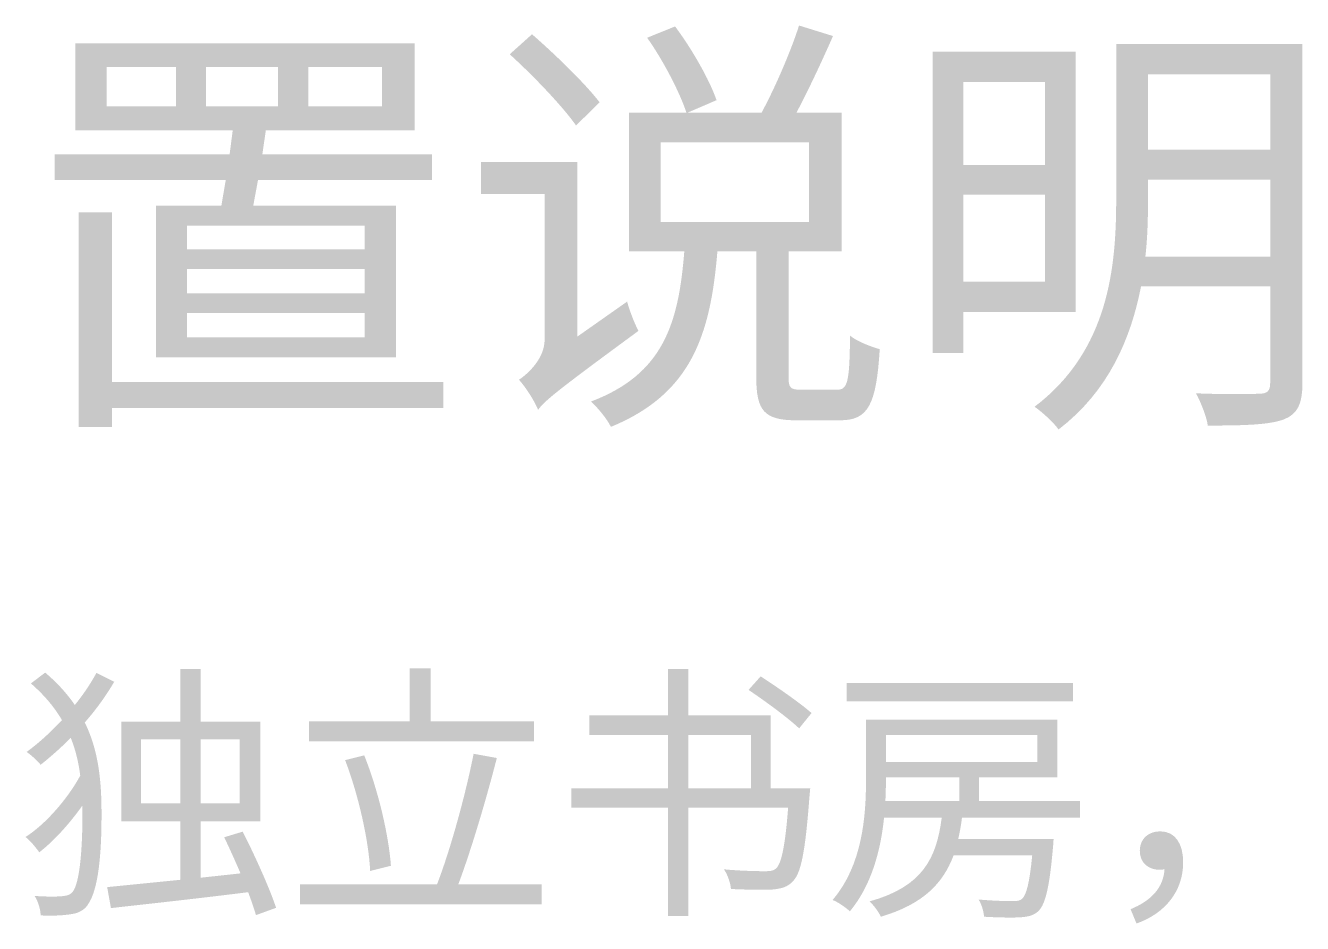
# Model space of a CAD drawing. Header units: millimetres. Extents: x -4600 to 229000, y -4300 to 19460.
# Drawn here: x 60056 to 61414, y 14964 to 15919 of the extents above; entities that cross this region are included whole.
import ezdxf

# ---------------------------------------------------------------- set-up
doc = ezdxf.new("R2010")
doc.units = ezdxf.units.MM
doc.header["$LTSCALE"] = 100
doc.layers.add('A-NOTE', color=7, linetype='Continuous', lineweight=18)

# ---------------------------------------------------------------- blocks, each defined once
blk = doc.blocks.new('A02_SHEET')
at = {"layer": 'A-NOTE'}
h = blk.add_hatch(color=256, dxfattribs=at)
edge = h.paths.add_edge_path()
edge.add_line((20697.4, 15826.4), (20697.4, 15678.9))
edge.add_line((20697.4, 15678.9), (20756.3, 15678.9))
edge.add_spline(control_points=[(20756.3, 15678.9), (20750.2, 15602.8), (20734.5, 15548.6), (20657, 15519.3)], knot_values=[0, 0, 0, 0, 1, 1, 1, 1], degree=3, periodic=0)
edge.add_spline(control_points=[(20657, 15519.3), (20664.4, 15512.8), (20674.2, 15500.8), (20678.3, 15492.4)], knot_values=[0, 0, 0, 0, 1, 1, 1, 1], degree=3, periodic=0)
edge.add_spline(control_points=[(20678.3, 15492.4), (20764.1, 15527.7), (20784.1, 15590.3), (20791.5, 15678.9)], knot_values=[0, 0, 0, 0, 1, 1, 1, 1], degree=3, periodic=0)
edge.add_line((20791.5, 15678.9), (20832.8, 15678.9))
edge.add_line((20832.8, 15678.9), (20832.8, 15545.8))
edge.add_spline(control_points=[(20832.8, 15545.8), (20832.8, 15509.6), (20841.1, 15499.4), (20875.5, 15499.4), (20882.9, 15499.4), (20915.4, 15499.4), (20921.9, 15499.4), (20951.5, 15499.4), (20960.4, 15515.2), (20964.1, 15575)], knot_values=[0, 0, 0, 0, 1, 1, 1, 2, 2, 2, 3, 3, 3, 3], degree=3, periodic=0)
edge.add_spline(control_points=[(20964.1, 15575), (20954.3, 15577.8), (20939.9, 15583.3), (20932.5, 15589.4)], knot_values=[0, 0, 0, 0, 1, 1, 1, 1], degree=3, periodic=0)
edge.add_spline(control_points=[(20932.5, 15589.4), (20932.1, 15538.8), (20929.7, 15531.9), (20918.6, 15531.9), (20912.1, 15531.9), (20885.7, 15531.9), (20880.6, 15531.9), (20869, 15531.9), (20867.1, 15533.7), (20867.1, 15546.2)], knot_values=[0, 0, 0, 0, 1, 1, 1, 2, 2, 2, 3, 3, 3, 3], degree=3, periodic=0)
edge.add_line((20867.1, 15546.2), (20867.1, 15678.9))
edge.add_line((20867.1, 15678.9), (20923.7, 15678.9))
edge.add_line((20923.7, 15678.9), (20923.7, 15826.4))
edge.add_line((20923.7, 15826.4), (20875.5, 15826.4))
edge.add_spline(control_points=[(20875.5, 15826.4), (20888.5, 15851), (20902.4, 15880.7), (20914.4, 15908)], knot_values=[0, 0, 0, 0, 1, 1, 1, 1], degree=3, periodic=0)
edge.add_line((20914.4, 15908), (20878.3, 15919.2))
edge.add_spline(control_points=[(20878.3, 15919.2), (20869.4, 15891.3), (20852.7, 15852.8), (20838.4, 15826.4)], knot_values=[0, 0, 0, 0, 1, 1, 1, 1], degree=3, periodic=0)
edge.add_line((20838.4, 15826.4), (20759.5, 15826.4))
edge.add_line((20759.5, 15826.4), (20790.6, 15839.8))
edge.add_spline(control_points=[(20790.6, 15839.8), (20783.2, 15861.2), (20764.6, 15894.1), (20746.5, 15918.2)], knot_values=[0, 0, 0, 0, 1, 1, 1, 1], degree=3, periodic=0)
edge.add_line((20746.5, 15918.2), (20716.8, 15906.2))
edge.add_spline(control_points=[(20716.8, 15906.2), (20734.5, 15881.1), (20751.6, 15847.7), (20758.6, 15826.4)], knot_values=[0, 0, 0, 0, 1, 1, 1, 1], degree=3, periodic=0)
edge.add_line((20758.6, 15826.4), (20697.4, 15826.4))
h.paths.add_polyline_path([(20731.2, 15794.9), (20888.9, 15794.9), (20888.9, 15710.4), (20731.2, 15710.4), (20731.2, 15794.9)], flags=0)
h = blk.add_hatch(color=256, dxfattribs=at)
h.paths.add_polyline_path([(20194.5, 15727.6), (20194.5, 15566.2), (20449.7, 15566.2), (20449.7, 15727.6), (20298, 15727.6), (20303.1, 15755), (20488.2, 15755), (20488.2, 15782.3), (20307.7, 15782.3), (20311.4, 15807.8), (20469.6, 15807.8), (20469.6, 15900.2), (20108.7, 15900.2), (20108.7, 15807.8), (20276.2, 15807.8), (20272.9, 15782.3), (20086.9, 15782.3), (20086.9, 15755), (20268.8, 15755), (20264.1, 15727.6), (20194.5, 15727.6)])
h.paths.add_polyline_path([(20112.4, 15720.6), (20112.4, 15492.4), (20147.7, 15492.4), (20147.7, 15512.4), (20500.2, 15512.4), (20500.2, 15540.2), (20147.7, 15540.2), (20147.7, 15720.6), (20112.4, 15720.6)], flags=0)
h.paths.add_polyline_path([(20227.5, 15613.5), (20416.3, 15613.5), (20416.3, 15587.5), (20227.5, 15587.5), (20227.5, 15613.5)], flags=0)
h.paths.add_polyline_path([(20227.5, 15660.3), (20416.3, 15660.3), (20416.3, 15634.4), (20227.5, 15634.4), (20227.5, 15660.3)], flags=0)
h.paths.add_polyline_path([(20227.5, 15706.3), (20416.3, 15706.3), (20416.3, 15681.2), (20227.5, 15681.2), (20227.5, 15706.3)], flags=0)
h.paths.add_polyline_path([(20356.4, 15875.1), (20434.8, 15875.1), (20434.8, 15833.4), (20356.4, 15833.4), (20356.4, 15875.1)], flags=0)
h.paths.add_polyline_path([(20247.9, 15875.1), (20324.4, 15875.1), (20324.4, 15833.4), (20247.9, 15833.4), (20247.9, 15875.1)], flags=0)
h.paths.add_polyline_path([(20142.1, 15875.1), (20215.9, 15875.1), (20215.9, 15833.4), (20142.1, 15833.4), (20142.1, 15875.1)], flags=0)
h = blk.add_hatch(color=256, dxfattribs=at)
edge = h.paths.add_edge_path()
edge.add_spline(control_points=[(20570.7, 15888.6), (20595.8, 15865.8), (20626.8, 15833.4), (20641.2, 15812.9)], knot_values=[0, 0, 0, 0, 1, 1, 1, 1], degree=3, periodic=0)
edge.add_line((20641.2, 15812.9), (20666.3, 15837.5))
edge.add_spline(control_points=[(20666.3, 15837.5), (20651.4, 15857), (20619.4, 15888.1), (20594.4, 15909.9)], knot_values=[0, 0, 0, 0, 1, 1, 1, 1], degree=3, periodic=0)
edge.add_line((20594.4, 15909.9), (20570.7, 15888.6))
h = blk.add_hatch(color=256, dxfattribs=at)
edge = h.paths.add_edge_path()
edge.add_line((21215.5, 15899.7), (21215.5, 15734.6))
edge.add_spline(control_points=[(21215.5, 15734.6), (21215.5, 15662.2), (21207.6, 15573.6), (21128.7, 15513.8)], knot_values=[0, 0, 0, 0, 1, 1, 1, 1], degree=3, periodic=0)
edge.add_spline(control_points=[(21128.7, 15513.8), (21136.2, 15508.7), (21149.1, 15497.1), (21154.2, 15489.6)], knot_values=[0, 0, 0, 0, 1, 1, 1, 1], degree=3, periodic=0)
edge.add_spline(control_points=[(21154.2, 15489.6), (21207.6, 15530.5), (21231.2, 15586.6), (21241.9, 15641.8)], knot_values=[0, 0, 0, 0, 1, 1, 1, 1], degree=3, periodic=0)
edge.add_line((21241.9, 15641.8), (21379.2, 15641.8))
edge.add_line((21379.2, 15641.8), (21379.2, 15538.8))
edge.add_spline(control_points=[(21379.2, 15538.8), (21379.2, 15530.5), (21376, 15527.7), (21367.6, 15527.7)], knot_values=[0, 0, 0, 0, 1, 1, 1, 1], degree=3, periodic=0)
edge.add_spline(control_points=[(21367.6, 15527.7), (21359.7, 15527.2), (21330.5, 15526.8), (21300.4, 15528.1)], knot_values=[0, 0, 0, 0, 1, 1, 1, 1], degree=3, periodic=0)
edge.add_spline(control_points=[(21300.4, 15528.1), (21305.5, 15518.4), (21311.5, 15503.6), (21312.9, 15493.8)], knot_values=[0, 0, 0, 0, 1, 1, 1, 1], degree=3, periodic=0)
edge.add_spline(control_points=[(21312.9, 15493.8), (21353.2, 15493.8), (21378.3, 15494.7), (21393.6, 15500.3), (21408.4, 15505.9), (21413.5, 15517), (21413.5, 15538.8)], knot_values=[0, 0, 0, 0, 1, 1, 1, 2, 2, 2, 2], degree=3, periodic=0)
edge.add_line((21413.5, 15538.8), (21413.5, 15899.7))
edge.add_line((21413.5, 15899.7), (21215.5, 15899.7))
edge = h.paths.add_edge_path(flags=0)
edge.add_line((21379.2, 15755.4), (21379.2, 15673.3))
edge.add_line((21379.2, 15673.3), (21246.5, 15673.3))
edge.add_spline(control_points=[(21246.5, 15673.3), (21248.9, 15694.2), (21249.3, 15715.1), (21249.3, 15734.1)], knot_values=[0, 0, 0, 0, 1, 1, 1, 1], degree=3, periodic=0)
edge.add_line((21249.3, 15734.1), (21249.3, 15755.4))
edge.add_line((21249.3, 15755.4), (21379.2, 15755.4))
h.paths.add_polyline_path([(21379.2, 15867.2), (21379.2, 15787), (21249.3, 15787), (21249.3, 15867.2), (21379.2, 15867.2)], flags=0)
h = blk.add_hatch(color=256, dxfattribs=at)
h.paths.add_polyline_path([(21020.2, 15891.3), (21020.2, 15570.8), (21053.1, 15570.8), (21053.1, 15614.4), (21172.3, 15614.4), (21172.3, 15891.3), (21020.2, 15891.3)])
h.paths.add_polyline_path([(21139.9, 15739.2), (21139.9, 15646.9), (21053.1, 15646.9), (21053.1, 15739.2), (21139.9, 15739.2)], flags=0)
h.paths.add_polyline_path([(21139.9, 15770.7), (21053.1, 15770.7), (21053.1, 15859.3), (21139.9, 15859.3), (21139.9, 15770.7)], flags=0)
h = blk.add_hatch(color=256, dxfattribs=at)
edge = h.paths.add_edge_path()
edge.add_spline(control_points=[(20600.9, 15510.5), (20607.4, 15519.8), (20620.4, 15530.5), (20707.6, 15594.5)], knot_values=[0, 0, 0, 0, 1, 1, 1, 1], degree=3, periodic=0)
edge.add_spline(control_points=[(20707.6, 15594.5), (20703.8, 15601.4), (20698.3, 15615.3), (20695.5, 15625.6)], knot_values=[0, 0, 0, 0, 1, 1, 1, 1], degree=3, periodic=0)
edge.add_line((20695.5, 15625.6), (20642.6, 15588.4))
edge.add_line((20642.6, 15588.4), (20642.6, 15774))
edge.add_line((20642.6, 15774), (20540.1, 15774))
edge.add_line((20540.1, 15774), (20540.1, 15740.1))
edge.add_line((20540.1, 15740.1), (20607.8, 15740.1))
edge.add_line((20607.8, 15740.1), (20607.8, 15585.2))
edge.add_spline(control_points=[(20607.8, 15585.2), (20607.8, 15564.8), (20589.7, 15548.6), (20580.5, 15542.5)], knot_values=[0, 0, 0, 0, 1, 1, 1, 1], degree=3, periodic=0)
edge.add_spline(control_points=[(20580.5, 15542.5), (20587.4, 15535.1), (20597.2, 15519.8), (20600.9, 15510.5)], knot_values=[0, 0, 0, 0, 1, 1, 1, 1], degree=3, periodic=0)
h = blk.add_hatch(color=256, dxfattribs=at)
edge = h.paths.add_edge_path()
edge.add_line((20157.6, 15178.9), (20157.6, 15072.9))
edge.add_line((20157.6, 15072.9), (20220.6, 15072.9))
edge.add_line((20220.6, 15072.9), (20220.6, 15010.8))
edge.add_line((20220.6, 15010.8), (20142.7, 15003))
edge.add_line((20142.7, 15003), (20146.7, 14980.7))
edge.add_spline(control_points=[(20146.7, 14980.7), (20185.1, 14985), (20240.1, 14991), (20292.6, 14997.6)], knot_values=[0, 0, 0, 0, 1, 1, 1, 1], degree=3, periodic=0)
edge.add_spline(control_points=[(20292.6, 14997.6), (20296, 14988.4), (20298.9, 14980.1), (20300.9, 14973.2)], knot_values=[0, 0, 0, 0, 1, 1, 1, 1], degree=3, periodic=0)
edge.add_line((20300.9, 14973.2), (20322.3, 14981))
edge.add_spline(control_points=[(20322.3, 14981), (20315.5, 15001.6), (20300, 15036), (20286.8, 15062)], knot_values=[0, 0, 0, 0, 1, 1, 1, 1], degree=3, periodic=0)
edge.add_line((20286.8, 15062), (20267.1, 15056))
edge.add_spline(control_points=[(20267.1, 15056), (20272.8, 15044.3), (20278.8, 15030.8), (20284.5, 15017.6)], knot_values=[0, 0, 0, 0, 1, 1, 1, 1], degree=3, periodic=0)
edge.add_line((20284.5, 15017.6), (20242.1, 15013))
edge.add_line((20242.1, 15013), (20242.1, 15072.9))
edge.add_line((20242.1, 15072.9), (20305.4, 15072.9))
edge.add_line((20305.4, 15072.9), (20305.4, 15178.9))
edge.add_line((20305.4, 15178.9), (20242.1, 15178.9))
edge.add_line((20242.1, 15178.9), (20242.1, 15235.1))
edge.add_line((20242.1, 15235.1), (20220.6, 15235.1))
edge.add_line((20220.6, 15235.1), (20220.6, 15178.9))
edge.add_line((20220.6, 15178.9), (20157.6, 15178.9))
h.paths.add_polyline_path([(20178.8, 15160), (20220.6, 15160), (20220.6, 15092.1), (20178.8, 15092.1), (20178.8, 15160)], flags=0)
h.paths.add_polyline_path([(20242.1, 15160), (20283.4, 15160), (20283.4, 15092.1), (20242.1, 15092.1), (20242.1, 15160)], flags=0)
for points in [[(20464.2, 15235.7), (20464.2, 15179.2), (20357.3, 15179.2), (20357.3, 15158), (20596.5, 15158), (20596.5, 15179.2), (20486.5, 15179.2), (20486.5, 15235.7), (20464.2, 15235.7)], [(20928.9, 15220.2), (20928.9, 15200.7), (21169.5, 15200.7), (21169.5, 15220.2), (20928.9, 15220.2)]]:
    blk.add_hatch(color=256, dxfattribs=at).paths.add_polyline_path(points)
h = blk.add_hatch(color=256, dxfattribs=at)
edge = h.paths.add_edge_path()
edge.add_line((20655.3, 15185.5), (20655.3, 15164.6))
edge.add_line((20655.3, 15164.6), (20738.9, 15164.6))
edge.add_line((20738.9, 15164.6), (20738.9, 15108.2))
edge.add_line((20738.9, 15108.2), (20636.3, 15108.2))
edge.add_line((20636.3, 15108.2), (20636.3, 15087.5))
edge.add_line((20636.3, 15087.5), (20738.9, 15087.5))
edge.add_line((20738.9, 15087.5), (20738.9, 14972.4))
edge.add_line((20738.9, 14972.4), (20760.7, 14972.4))
edge.add_line((20760.7, 14972.4), (20760.7, 15087.5))
edge.add_line((20760.7, 15087.5), (20866.7, 15087.5))
edge.add_spline(control_points=[(20866.7, 15087.5), (20863.5, 15046), (20859.5, 15027.9), (20853.8, 15022.8), (20850.9, 15020.2), (20847.8, 15019.9), (20841.8, 15019.9), (20835.2, 15019.9), (20816.5, 15020.2), (20798.5, 15021.9)], knot_values=[0, 0, 0, 0, 1, 1, 1, 2, 2, 2, 3, 3, 3, 3], degree=3, periodic=0)
edge.add_spline(control_points=[(20798.5, 15021.9), (20802.5, 15015.9), (20805.4, 15007.3), (20805.9, 15001)], knot_values=[0, 0, 0, 0, 1, 1, 1, 1], degree=3, periodic=0)
edge.add_spline(control_points=[(20805.9, 15001), (20823.4, 15000.2), (20840.6, 14999.9), (20849.5, 15000.4)], knot_values=[0, 0, 0, 0, 1, 1, 1, 1], degree=3, periodic=0)
edge.add_spline(control_points=[(20849.5, 15000.4), (20859.5, 15001.3), (20866.1, 15003), (20871.8, 15009.3)], knot_values=[0, 0, 0, 0, 1, 1, 1, 1], degree=3, periodic=0)
edge.add_spline(control_points=[(20871.8, 15009.3), (20880.4, 15017.6), (20885, 15040.8), (20889.3, 15098.4)], knot_values=[0, 0, 0, 0, 1, 1, 1, 1], degree=3, periodic=0)
edge.add_spline(control_points=[(20889.3, 15098.4), (20889.6, 15101.6), (20890.2, 15108.2), (20890.2, 15108.2)], knot_values=[0, 0, 0, 0, 1, 1, 1, 1], degree=3, periodic=0)
edge.add_line((20890.2, 15108.2), (20848.3, 15108.2))
edge.add_line((20848.3, 15108.2), (20848.3, 15185.5))
edge.add_line((20848.3, 15185.5), (20760.7, 15185.5))
edge.add_line((20760.7, 15185.5), (20760.7, 15234.8))
edge.add_line((20760.7, 15234.8), (20738.9, 15234.8))
edge.add_line((20738.9, 15234.8), (20738.9, 15185.5))
edge.add_line((20738.9, 15185.5), (20655.3, 15185.5))
h.paths.add_polyline_path([(20760.7, 15108.2), (20760.7, 15164.6), (20827.1, 15164.6), (20827.1, 15108.2), (20760.7, 15108.2)], flags=0)
edge = h.paths.add_edge_path(flags=0)
edge.add_spline(control_points=[(20824.6, 15212.7), (20842.9, 15200.4), (20866.7, 15182.9), (20878.4, 15171.8)], knot_values=[0, 0, 0, 0, 1, 1, 1, 1], degree=3, periodic=0)
edge.add_line((20878.4, 15171.8), (20891.6, 15188.1))
edge.add_spline(control_points=[(20891.6, 15188.1), (20879.6, 15198.7), (20855.2, 15215.6), (20837.5, 15227.1)], knot_values=[0, 0, 0, 0, 1, 1, 1, 1], degree=3, periodic=0)
edge.add_line((20837.5, 15227.1), (20824.6, 15212.7))
h = blk.add_hatch(color=256, dxfattribs=at)
edge = h.paths.add_edge_path()
edge.add_spline(control_points=[(20131.3, 15230.8), (20125.2, 15219.6), (20117.5, 15207.9), (20108.3, 15196.7)], knot_values=[0, 0, 0, 0, 1, 1, 1, 1], degree=3, periodic=0)
edge.add_spline(control_points=[(20108.3, 15196.7), (20100.3, 15208.4), (20090, 15219.9), (20076.8, 15231.1)], knot_values=[0, 0, 0, 0, 1, 1, 1, 1], degree=3, periodic=0)
edge.add_line((20076.8, 15231.1), (20061.6, 15219.6))
edge.add_spline(control_points=[(20061.6, 15219.6), (20076, 15207), (20086.8, 15194.1), (20094.6, 15180.6)], knot_values=[0, 0, 0, 0, 1, 1, 1, 1], degree=3, periodic=0)
edge.add_spline(control_points=[(20094.6, 15180.6), (20082.8, 15168), (20070.2, 15156.3), (20057.1, 15146.8)], knot_values=[0, 0, 0, 0, 1, 1, 1, 1], degree=3, periodic=0)
edge.add_spline(control_points=[(20057.1, 15146.8), (20061.9, 15143.4), (20068.5, 15137.4), (20072, 15133.1)], knot_values=[0, 0, 0, 0, 1, 1, 1, 1], degree=3, periodic=0)
edge.add_spline(control_points=[(20072, 15133.1), (20082.8, 15141.7), (20093.7, 15151.4), (20104, 15161.7)], knot_values=[0, 0, 0, 0, 1, 1, 1, 1], degree=3, periodic=0)
edge.add_spline(control_points=[(20104, 15161.7), (20109.2, 15148.8), (20112.3, 15135.4), (20114.1, 15121.6)], knot_values=[0, 0, 0, 0, 1, 1, 1, 1], degree=3, periodic=0)
edge.add_spline(control_points=[(20114.1, 15121.6), (20100.6, 15096.7), (20077.1, 15069.8), (20055.9, 15056.3)], knot_values=[0, 0, 0, 0, 1, 1, 1, 1], degree=3, periodic=0)
edge.add_spline(control_points=[(20055.9, 15056.3), (20061.1, 15052.3), (20067.1, 15044.8), (20070.5, 15040)], knot_values=[0, 0, 0, 0, 1, 1, 1, 1], degree=3, periodic=0)
edge.add_spline(control_points=[(20070.5, 15040), (20086, 15052), (20102.6, 15070.3), (20116.4, 15089.8)], knot_values=[0, 0, 0, 0, 1, 1, 1, 1], degree=3, periodic=0)
edge.add_line((20116.4, 15089.8), (20116.4, 15080.7))
edge.add_spline(control_points=[(20116.4, 15080.7), (20116.4, 15042.8), (20113.5, 15008.2), (20106.3, 14998.4), (20104, 14995.3), (20101.2, 14994.1), (20096.9, 14993.6), (20090.6, 14992.7), (20079.4, 14992.7), (20065.6, 14993.6)], knot_values=[0, 0, 0, 0, 1, 1, 1, 2, 2, 2, 3, 3, 3, 3], degree=3, periodic=0)
edge.add_spline(control_points=[(20065.6, 14993.6), (20069.4, 14987.6), (20071.7, 14979.8), (20072, 14972.9)], knot_values=[0, 0, 0, 0, 1, 1, 1, 1], degree=3, periodic=0)
edge.add_spline(control_points=[(20072, 14972.9), (20084, 14972.4), (20095.7, 14972.7), (20105.5, 14974.4)], knot_values=[0, 0, 0, 0, 1, 1, 1, 1], degree=3, periodic=0)
edge.add_spline(control_points=[(20105.5, 14974.4), (20112.6, 14975.5), (20118.1, 14978.7), (20121.8, 14983.8)], knot_values=[0, 0, 0, 0, 1, 1, 1, 1], degree=3, periodic=0)
edge.add_spline(control_points=[(20121.8, 14983.8), (20133.5, 14999.6), (20136.7, 15038.3), (20136.7, 15080.1), (20136.7, 15114.2), (20134.1, 15147.1), (20118.9, 15178.1)], knot_values=[0, 0, 0, 0, 1, 1, 1, 2, 2, 2, 2], degree=3, periodic=0)
edge.add_spline(control_points=[(20118.9, 15178.1), (20131, 15191.8), (20141.6, 15206.7), (20150.2, 15221.3)], knot_values=[0, 0, 0, 0, 1, 1, 1, 1], degree=3, periodic=0)
edge.add_line((20150.2, 15221.3), (20131.3, 15230.8))
h = blk.add_hatch(color=256, dxfattribs=at)
edge = h.paths.add_edge_path()
edge.add_line((20949.5, 15181.2), (20949.5, 15117.3))
edge.add_spline(control_points=[(20949.5, 15117.3), (20949.5, 15078.7), (20945.8, 15026.5), (20914, 14989.3)], knot_values=[0, 0, 0, 0, 1, 1, 1, 1], degree=3, periodic=0)
edge.add_spline(control_points=[(20914, 14989.3), (20919.4, 14987.3), (20928.6, 14981), (20932.3, 14977.2)], knot_values=[0, 0, 0, 0, 1, 1, 1, 1], degree=3, periodic=0)
edge.add_spline(control_points=[(20932.3, 14977.2), (20955.5, 15005), (20965.2, 15042.6), (20968.7, 15076.9)], knot_values=[0, 0, 0, 0, 1, 1, 1, 1], degree=3, periodic=0)
edge.add_line((20968.7, 15076.9), (21030, 15076.9))
edge.add_spline(control_points=[(21030, 15076.9), (21024.5, 15034.2), (21010.2, 15003.6), (20953.2, 14987.8)], knot_values=[0, 0, 0, 0, 1, 1, 1, 1], degree=3, periodic=0)
edge.add_spline(control_points=[(20953.2, 14987.8), (20957.5, 14984.1), (20963.2, 14976.4), (20965.2, 14971.5)], knot_values=[0, 0, 0, 0, 1, 1, 1, 1], degree=3, periodic=0)
edge.add_spline(control_points=[(20965.2, 14971.5), (21009.9, 14984.7), (21031.4, 15006.7), (21042.6, 15036.8)], knot_values=[0, 0, 0, 0, 1, 1, 1, 1], degree=3, periodic=0)
edge.add_line((21042.6, 15036.8), (21126.2, 15036.8))
edge.add_spline(control_points=[(21126.2, 15036.8), (21123.4, 15007.3), (21119.9, 14994.7), (21115.6, 14990.7)], knot_values=[0, 0, 0, 0, 1, 1, 1, 1], degree=3, periodic=0)
edge.add_spline(control_points=[(21115.6, 14990.7), (21113.1, 14988.4), (21110.2, 14988.1), (21105, 14988.1), (21099.6, 14988.1), (21084.7, 14988.4), (21069.2, 14989.8)], knot_values=[0, 0, 0, 0, 1, 1, 1, 2, 2, 2, 2], degree=3, periodic=0)
edge.add_spline(control_points=[(21069.2, 14989.8), (21072.4, 14984.7), (21074.7, 14977), (21075, 14971.5)], knot_values=[0, 0, 0, 0, 1, 1, 1, 1], degree=3, periodic=0)
edge.add_spline(control_points=[(21075, 14971.5), (21091, 14970.6), (21106.5, 14970.4), (21113.9, 14970.9), (21122.2, 14971.5), (21128, 14972.9), (21133.1, 14977.8)], knot_values=[0, 0, 0, 0, 1, 1, 1, 2, 2, 2, 2], degree=3, periodic=0)
edge.add_spline(control_points=[(21133.1, 14977.8), (21140.3, 14985.3), (21144.6, 15003), (21148.3, 15045.4)], knot_values=[0, 0, 0, 0, 1, 1, 1, 1], degree=3, periodic=0)
edge.add_spline(control_points=[(21148.3, 15045.4), (21148.6, 15048), (21148.9, 15054), (21148.9, 15054)], knot_values=[0, 0, 0, 0, 1, 1, 1, 1], degree=3, periodic=0)
edge.add_line((21148.9, 15054), (21047.5, 15054))
edge.add_spline(control_points=[(21047.5, 15054), (21049.2, 15061.2), (21050.6, 15068.9), (21051.5, 15076.9)], knot_values=[0, 0, 0, 0, 1, 1, 1, 1], degree=3, periodic=0)
edge.add_line((21051.5, 15076.9), (21177, 15076.9))
edge.add_line((21177, 15076.9), (21177, 15094.4))
edge.add_line((21177, 15094.4), (21069.8, 15094.4))
edge.add_line((21069.8, 15094.4), (21069.8, 15119.6))
edge.add_line((21069.8, 15119.6), (21152.9, 15119.6))
edge.add_line((21152.9, 15119.6), (21152.9, 15181.2))
edge.add_line((21152.9, 15181.2), (20949.5, 15181.2))
h.paths.add_polyline_path([(20970.7, 15164.6), (21131.7, 15164.6), (21131.7, 15136.2), (20970.7, 15136.2), (20970.7, 15164.6)], flags=0)
edge = h.paths.add_edge_path(flags=0)
edge.add_line((20970.7, 15119.6), (21048.6, 15119.6))
edge.add_line((21048.6, 15119.6), (21048.6, 15094.4))
edge.add_line((21048.6, 15094.4), (20970.1, 15094.4))
edge.add_spline(control_points=[(20970.1, 15094.4), (20970.4, 15102.4), (20970.7, 15109.9), (20970.7, 15117)], knot_values=[0, 0, 0, 0, 1, 1, 1, 1], degree=3, periodic=0)
edge.add_line((20970.7, 15117), (20970.7, 15119.6))
h = blk.add_hatch(color=256, dxfattribs=at)
edge = h.paths.add_edge_path()
edge.add_spline(control_points=[(20532.3, 15144.8), (20524, 15102.4), (20507.7, 15042.8), (20493.4, 15005.9)], knot_values=[0, 0, 0, 0, 1, 1, 1, 1], degree=3, periodic=0)
edge.add_line((20493.4, 15005.9), (20347.6, 15005.9))
edge.add_line((20347.6, 15005.9), (20347.6, 14984.7))
edge.add_line((20347.6, 14984.7), (20604.5, 14984.7))
edge.add_line((20604.5, 14984.7), (20604.5, 15005.9))
edge.add_line((20604.5, 15005.9), (20516, 15005.9))
edge.add_spline(control_points=[(20516, 15005.9), (20529.8, 15042.6), (20545.8, 15096.7), (20557, 15140.3)], knot_values=[0, 0, 0, 0, 1, 1, 1, 1], degree=3, periodic=0)
edge.add_line((20557, 15140.3), (20532.3, 15144.8))
edge = h.paths.add_edge_path(flags=0)
edge.add_spline(control_points=[(20395.7, 15138), (20410, 15100.7), (20420.9, 15051.7), (20422.3, 15020.2)], knot_values=[0, 0, 0, 0, 1, 1, 1, 1], degree=3, periodic=0)
edge.add_line((20422.3, 15020.2), (20444.4, 15025.7))
edge.add_spline(control_points=[(20444.4, 15025.7), (20442.1, 15057.5), (20431.2, 15105.3), (20416, 15143.1)], knot_values=[0, 0, 0, 0, 1, 1, 1, 1], degree=3, periodic=0)
edge.add_line((20416, 15143.1), (20395.7, 15138))
h = blk.add_hatch(color=256, dxfattribs=at)
edge = h.paths.add_edge_path()
edge.add_spline(control_points=[(21237.1, 14964.3), (21267.2, 14974.9), (21286.7, 14998.4), (21286.7, 15029.4), (21286.7, 15049.4), (21278.1, 15062.3), (21262.3, 15062.3), (21250.6, 15062.3), (21240.6, 15055.2), (21240.6, 15041.7), (21240.6, 15028.2), (21250.3, 15021.4), (21262, 15021.4)], knot_values=[0, 0, 0, 0, 1, 1, 1, 2, 2, 2, 3, 3, 3, 4, 4, 4, 4], degree=3, periodic=0)
edge.add_line((21262, 15021.4), (21266.9, 15021.9))
edge.add_spline(control_points=[(21266.9, 15021.9), (21265.5, 15002.2), (21252.9, 14988.7), (21230.8, 14979.5)], knot_values=[0, 0, 0, 0, 1, 1, 1, 1], degree=3, periodic=0)
edge.add_line((21230.8, 14979.5), (21237.1, 14964.3))

msp = doc.modelspace()

# ---------------------------------------------------------------- block references
msp.add_blockref('A02_SHEET', (40000, 0))

doc.saveas('drawing.dxf')
